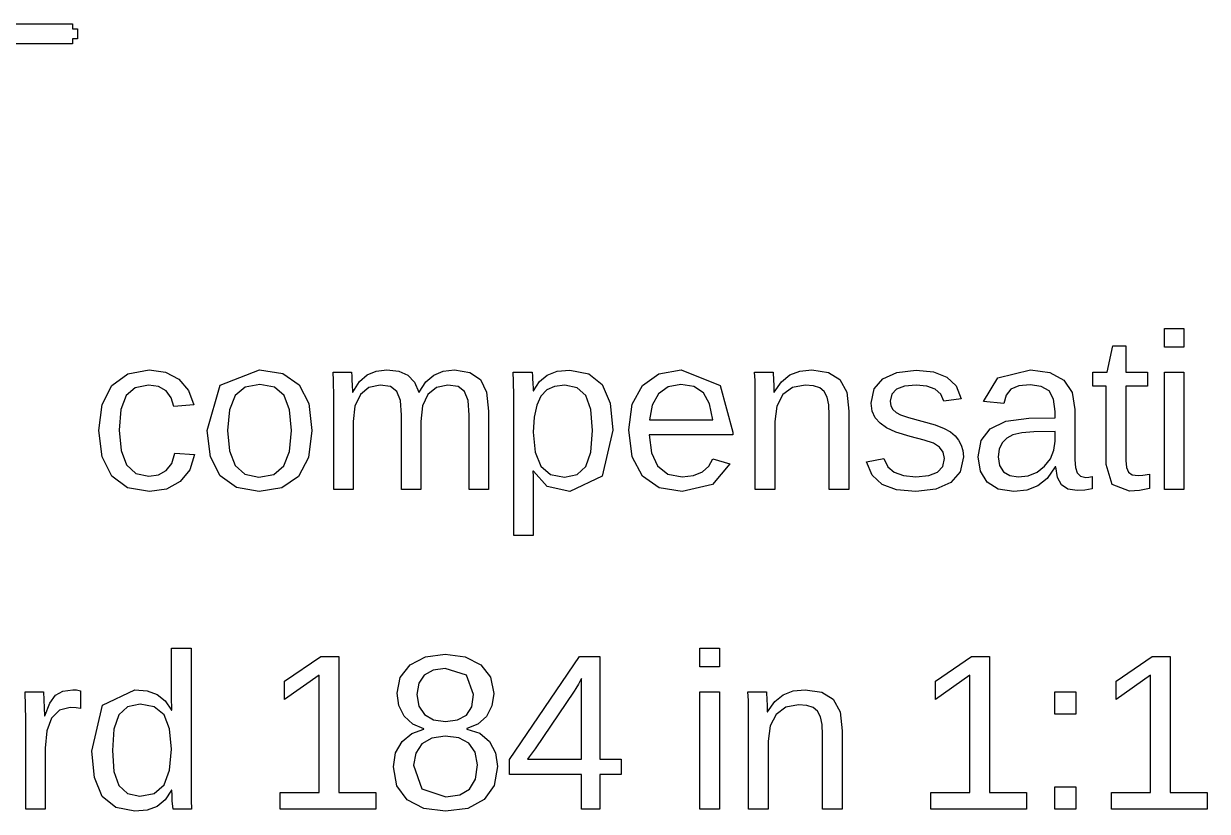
# Model space of a CAD drawing. Extents: x -25 to 122, y -49 to 104.
# Drawn here: x 46.13 to 61.22, y -28.26 to -18.21 of the extents above; entities that cross this region are included whole.
import ezdxf

# ---------------------------------------------------------------- set-up
doc = ezdxf.new("R2010")
doc.units = 0

msp = doc.modelspace()

# ---------------------------------------------------------------- linework, layer by layer
for p, q in [((45.9824, -18.2146), (46.7466, -18.2146)), ((46.7466, -18.2146), (46.7466, -18.2783)), ((46.7466, -18.2783), (46.8103, -18.2783)), ((46.8103, -18.4057), (46.7466, -18.4057)), ((46.7466, -18.4057), (46.7466, -18.4694)), ((46.8103, -18.2783), (46.8103, -18.4057)), ((46.7466, -18.4694), (45.9824, -18.4694)), ((60.6745, -22.3384), (60.6745, -22.1007)), ((60.6745, -22.1007), (60.9233, -22.1007)), ((60.9233, -22.1007), (60.9233, -22.3384)), ((59.9425, -22.6562), (60.0158, -22.3218)), ((60.0158, -22.3218), (60.1816, -22.3218)), ((60.1816, -22.3218), (60.1816, -22.6562)), ((60.9233, -22.3384), (60.6745, -22.3384)), ((47.4516, -22.6782), (47.7253, -22.6286)), ((47.7253, -22.6286), (47.9352, -22.6583)), ((48.6323, -22.8221), (49.135, -22.6286)), ((49.135, -22.6286), (49.4325, -22.6758)), ((50.5051, -22.6908), (50.6202, -22.6441)), ((50.6202, -22.6441), (50.758, -22.6286)), ((50.758, -22.6286), (50.9102, -22.6455)), ((51.3558, -22.6949), (51.4772, -22.6452)), ((51.4772, -22.6452), (51.6218, -22.6286)), ((51.6218, -22.6286), (51.8175, -22.6593)), ((52.9301, -22.646), (53.0911, -22.63)), ((53.0911, -22.63), (53.3326, -22.6763)), ((54.2274, -22.678), (54.5123, -22.6286)), ((54.5123, -22.6286), (55.0067, -22.8273)), ((55.8969, -22.6929), (56.0232, -22.6447)), ((56.0232, -22.6447), (56.1768, -22.6286)), ((56.1768, -22.6286), (56.3898, -22.6592)), ((57.2609, -22.6595), (57.5068, -22.6327)), ((57.5068, -22.6327), (57.7287, -22.6545)), ((58.5482, -22.7295), (58.9663, -22.6286)), ((58.9663, -22.6286), (59.2133, -22.6609)), ((47.2498, -22.8269), (47.4516, -22.6782)), ((47.9352, -22.6583), (48.106, -22.7475)), ((48.106, -22.7475), (48.2292, -22.8887)), ((49.4325, -22.6758), (49.6395, -22.8172)), ((50.0774, -22.7651), (50.0712, -22.6562)), ((50.0712, -22.6562), (50.3061, -22.6562)), ((50.0795, -22.9755), (50.0774, -22.7651)), ((50.3061, -22.6562), (50.3075, -22.669)), ((50.3075, -22.669), (50.3089, -22.6935)), ((50.3089, -22.6935), (50.3104, -22.7262)), ((50.3104, -22.7262), (50.3123, -22.7634)), ((50.3123, -22.7634), (50.3146, -22.8202)), ((50.3213, -22.9119), (50.4074, -22.7772)), ((50.4074, -22.7772), (50.5051, -22.6908)), ((50.9102, -22.6455), (51.0268, -22.6963)), ((51.0268, -22.6963), (51.1106, -22.7841)), ((51.1106, -22.7841), (51.1644, -22.9119)), ((51.1685, -22.9119), (51.254, -22.7823)), ((51.254, -22.7823), (51.3558, -22.6949)), ((51.8175, -22.6593), (51.9514, -22.7516)), ((51.9514, -22.7516), (52.0286, -22.914)), ((52.3745, -22.7699), (52.3683, -22.6562)), ((52.3683, -22.6562), (52.6087, -22.6562)), ((52.3766, -22.9617), (52.3745, -22.7699)), ((52.6087, -22.6562), (52.6105, -22.6688)), ((52.6105, -22.6688), (52.6129, -22.6956)), ((52.6129, -22.6956), (52.6158, -22.7386)), ((52.6158, -22.7386), (52.6191, -22.8)), ((52.6281, -22.8967), (52.7051, -22.777)), ((52.7051, -22.777), (52.8036, -22.6942)), ((52.8036, -22.6942), (52.9301, -22.646)), ((53.3326, -22.6763), (53.5043, -22.8152)), ((54.0168, -22.8262), (54.2274, -22.678)), ((55.4546, -22.7651), (55.4484, -22.6562)), ((55.4484, -22.6562), (55.6834, -22.6562)), ((55.4567, -22.9755), (55.4546, -22.7651)), ((55.6834, -22.6562), (55.6847, -22.669)), ((55.6847, -22.669), (55.6861, -22.6935)), ((55.6861, -22.6935), (55.6877, -22.7262)), ((55.6877, -22.7262), (55.6896, -22.7634)), ((55.6896, -22.7634), (55.6918, -22.8202)), ((55.6986, -22.9119), (55.791, -22.7798)), ((55.791, -22.7798), (55.8969, -22.6929)), ((56.3898, -22.6592), (56.5368, -22.7509)), ((56.5368, -22.7509), (56.6223, -22.9131)), ((56.9724, -22.8713), (57.0818, -22.7399)), ((57.0818, -22.7399), (57.2609, -22.6595)), ((57.7287, -22.6545), (57.8999, -22.7198)), ((57.8999, -22.7198), (58.019, -22.8331)), ((58.3665, -23.0321), (58.5482, -22.7295)), ((59.2133, -22.6609), (59.3905, -22.7578)), ((59.3905, -22.7578), (59.4973, -22.9159)), ((59.7601, -22.8373), (59.7601, -22.6562)), ((59.7601, -22.6562), (59.9425, -22.6562)), ((60.1816, -22.6562), (60.458, -22.6562)), ((60.458, -22.6562), (60.458, -22.8373)), ((60.6745, -24.1516), (60.6745, -22.6562)), ((60.6745, -22.6562), (60.9233, -22.6562)), ((60.9233, -22.6562), (60.9233, -24.1516)), ((47.1255, -23.07), (47.2498, -22.8269)), ((47.548, -22.8563), (47.4323, -22.9548)), ((47.7184, -22.8235), (47.548, -22.8563)), ((47.8469, -22.8418), (47.7184, -22.8235)), ((47.9422, -22.8967), (47.8469, -22.8418)), ((48.0062, -22.9827), (47.9422, -22.8967)), ((48.2292, -22.8887), (48.2961, -23.075)), ((48.4648, -23.4025), (48.6323, -22.8221)), ((48.951, -22.8482), (48.8234, -22.9554)), ((49.1392, -22.8124), (48.951, -22.8482)), ((49.3249, -22.8475), (49.1392, -22.8124)), ((49.448, -22.9527), (49.3249, -22.8475)), ((49.6395, -22.8172), (49.7607, -23.0579)), ((50.3146, -22.8202), (50.3172, -22.9119)), ((50.3172, -22.9119), (50.3213, -22.9119)), ((50.4194, -22.9423), (50.35, -23.0888)), ((50.5286, -22.8511), (50.4194, -22.9423)), ((50.671, -22.8207), (50.5286, -22.8511)), ((50.8019, -22.8414), (50.671, -22.8207)), ((50.8852, -22.9036), (50.8019, -22.8414)), ((50.9297, -23.0201), (50.8852, -22.9036)), ((51.1644, -22.9119), (51.1685, -22.9119)), ((51.2811, -22.9416), (51.2132, -23.0879)), ((51.3898, -22.8509), (51.2811, -22.9416)), ((51.5347, -22.8207), (51.3898, -22.8509)), ((51.6657, -22.8414), (51.5347, -22.8207)), ((51.7489, -22.9036), (51.6657, -22.8414)), ((51.7935, -23.0201), (51.7489, -22.9036)), ((52.0286, -22.914), (52.0544, -23.1551)), ((52.6191, -22.8), (52.6217, -22.8594)), ((52.6217, -22.8594), (52.6226, -22.8967)), ((52.6226, -22.8967), (52.6281, -22.8967)), ((52.796, -22.8843), (52.7224, -22.9639)), ((52.8957, -22.8376), (52.796, -22.8843)), ((53.0275, -22.8221), (52.8957, -22.8376)), ((53.1864, -22.8556), (53.0275, -22.8221)), ((53.2956, -22.9561), (53.1864, -22.8556)), ((53.5043, -22.8152), (53.6069, -23.0532)), ((53.8867, -23.067), (54.0168, -22.8262)), ((54.2214, -22.9333), (54.14, -23.0769)), ((54.3459, -22.8426), (54.2214, -22.9333)), ((54.5082, -22.8124), (54.3459, -22.8426)), ((54.6729, -22.8395), (54.5082, -22.8124)), ((54.7942, -22.9209), (54.6729, -22.8395)), ((54.874, -23.0613), (54.7942, -22.9209)), ((55.0067, -22.8273), (55.1715, -23.4232)), ((55.6918, -22.8202), (55.6944, -22.9119)), ((55.6944, -22.9119), (55.6986, -22.9119)), ((55.8091, -22.9437), (55.7314, -23.0905)), ((55.9318, -22.8514), (55.8091, -22.9437)), ((56.0925, -22.8207), (55.9318, -22.8514)), ((56.2006, -22.8297), (56.0925, -22.8207)), ((56.279, -22.8566), (56.2006, -22.8297)), ((56.334, -22.904), (56.279, -22.8566)), ((56.3716, -22.9741), (56.334, -22.904)), ((56.6223, -22.9131), (56.6508, -23.1551)), ((56.936, -23.0515), (56.9724, -22.8713)), ((57.1979, -22.9361), (57.1778, -23.0266)), ((57.258, -22.8718), (57.1979, -22.9361)), ((57.3603, -22.8335), (57.258, -22.8718)), ((57.5068, -22.8207), (57.3603, -22.8335)), ((57.6434, -22.834), (57.5068, -22.8207)), ((57.7493, -22.8739), (57.6434, -22.834)), ((57.8224, -22.9387), (57.7493, -22.8739)), ((57.8606, -23.0266), (57.8224, -22.9387)), ((58.019, -22.8331), (58.0844, -22.999)), ((58.7175, -22.8746), (58.6567, -22.9482)), ((58.8163, -22.8321), (58.7175, -22.8746)), ((58.9608, -22.8179), (58.8163, -22.8321)), ((59.1045, -22.8376), (58.9608, -22.8179)), ((59.204, -22.8967), (59.1045, -22.8376)), ((59.262, -23.0014), (59.204, -22.8967)), ((59.4973, -22.9159), (59.5329, -23.1316)), ((59.9328, -22.8373), (59.7601, -22.8373)), ((59.9328, -23.8351), (59.9328, -22.8373)), ((60.458, -22.8373), (60.1816, -22.8373)), ((60.1816, -22.8373), (60.1816, -23.7812)), ((47.084, -23.4025), (47.1255, -23.07)), ((47.4323, -22.9548), (47.3659, -23.131)), ((48.0404, -23.0943), (48.0062, -22.9827)), ((48.2961, -23.075), (48.0404, -23.0943)), ((48.8234, -22.9554), (48.7503, -23.1387)), ((49.517, -23.1353), (49.448, -22.9527)), ((49.7607, -23.0579), (49.8012, -23.4025)), ((50.0795, -24.1516), (50.0795, -22.9755)), ((50.35, -23.0888), (50.3268, -23.285)), ((50.9446, -23.2035), (50.9297, -23.0201)), ((51.2132, -23.0879), (51.1906, -23.285)), ((51.8084, -23.2035), (51.7935, -23.0201)), ((52.3766, -24.7389), (52.3766, -22.9617)), ((52.6688, -23.0784), (52.6362, -23.2303)), ((52.7224, -22.9639), (52.6688, -23.0784)), ((53.3588, -23.1348), (53.2956, -22.9561)), ((53.6069, -23.0532), (53.6411, -23.397)), ((53.8434, -23.3942), (53.8867, -23.067)), ((54.14, -23.0769), (54.1074, -23.2657)), ((54.9144, -23.2657), (54.874, -23.0613)), ((55.4567, -24.1516), (55.4567, -22.9755)), ((55.7314, -23.0905), (55.7055, -23.285)), ((56.3934, -23.0722), (56.3716, -22.9741)), ((56.4006, -23.2035), (56.3934, -23.0722)), ((56.9488, -23.1534), (56.936, -23.0515)), ((57.1778, -23.0266), (57.1861, -23.0847)), ((57.1861, -23.0847), (57.211, -23.1317)), ((58.0844, -22.999), (57.8606, -23.0266)), ((58.6263, -23.0556), (58.3665, -23.0321)), ((58.6567, -22.9482), (58.6263, -23.0556)), ((59.2814, -23.1579), (59.262, -23.0014)), ((47.3659, -23.131), (47.3438, -23.397)), ((48.7503, -23.1387), (48.726, -23.4025)), ((49.54, -23.4025), (49.517, -23.1353)), ((50.9446, -24.1516), (50.9446, -23.2035)), ((51.8084, -24.1516), (51.8084, -23.2035)), ((52.0544, -23.1551), (52.0544, -24.1516)), ((52.6362, -23.2303), (52.6253, -23.4219)), ((53.3799, -23.4025), (53.3588, -23.1348)), ((56.4006, -24.1516), (56.4006, -23.2035)), ((56.6508, -23.1551), (56.6508, -24.1516)), ((56.9871, -23.2381), (56.9488, -23.1534)), ((57.0481, -23.3084), (56.9871, -23.2381)), ((57.211, -23.1317), (57.2521, -23.17)), ((57.2521, -23.17), (57.3091, -23.2021)), ((57.3091, -23.2021), (57.41, -23.2367)), ((57.41, -23.2367), (57.5828, -23.2823)), ((58.6524, -23.2823), (58.9455, -23.245)), ((58.9455, -23.245), (59.2814, -23.2394)), ((59.2814, -23.2394), (59.2814, -23.1579)), ((59.5329, -23.1316), (59.5329, -23.7757)), ((47.3438, -23.397), (47.3673, -23.6568)), ((50.3268, -23.285), (50.3268, -24.1516)), ((51.1906, -23.285), (51.1906, -24.1516)), ((53.6411, -23.397), (53.5036, -23.9836)), ((53.8867, -23.7359), (53.8434, -23.3942)), ((54.1074, -23.2657), (54.9144, -23.2657)), ((55.7055, -23.285), (55.7055, -24.1516)), ((57.1288, -23.3673), (57.0481, -23.3084)), ((57.2502, -23.421), (57.1288, -23.3673)), ((57.5828, -23.2823), (57.7528, -23.3301)), ((57.7528, -23.3301), (57.8675, -23.3742)), ((57.8675, -23.3742), (57.9454, -23.4186)), ((58.3383, -23.529), (58.4529, -23.3776)), ((58.4529, -23.3776), (58.6524, -23.2823)), ((47.1253, -23.7371), (47.084, -23.4025)), ((48.5066, -23.7354), (48.4648, -23.4025)), ((48.726, -23.4025), (48.75, -23.6615)), ((49.5159, -23.6675), (49.54, -23.4025)), ((49.8012, -23.4025), (49.758, -23.7449)), ((52.6253, -23.4219), (52.6488, -23.6775)), ((53.3587, -23.677), (53.3799, -23.4025)), ((55.1715, -23.4564), (54.1046, -23.4564)), ((54.1046, -23.4564), (54.1312, -23.6841)), ((55.1715, -23.4232), (55.1715, -23.4564)), ((57.4335, -23.4758), (57.2502, -23.421)), ((57.6118, -23.5227), (57.4335, -23.4758)), ((57.7286, -23.5635), (57.6118, -23.5227)), ((57.9454, -23.4186), (58.005, -23.4675)), ((58.005, -23.4675), (58.0497, -23.5226)), ((58.0497, -23.5226), (58.0831, -23.5856)), ((58.3001, -23.7342), (58.3383, -23.529)), ((58.6631, -23.4972), (58.6042, -23.5573)), ((58.7431, -23.455), (58.6631, -23.4972)), ((58.8548, -23.4295), (58.7431, -23.455)), ((59.0091, -23.4191), (58.8548, -23.4295)), ((59.2814, -23.4136), (59.0091, -23.4191)), ((59.266, -23.6497), (59.2814, -23.5365)), ((59.2814, -23.5365), (59.2814, -23.4136)), ((47.3673, -23.6568), (47.4378, -23.8392)), ((48.015, -23.8199), (48.0528, -23.69)), ((48.0528, -23.69), (48.3043, -23.7065)), ((48.75, -23.6615), (48.822, -23.8468)), ((49.4439, -23.8517), (49.5159, -23.6675)), ((52.6488, -23.6775), (52.7193, -23.8558)), ((53.2949, -23.8593), (53.3587, -23.677)), ((54.1312, -23.6841), (54.211, -23.8531)), ((57.808, -23.614), (57.7286, -23.5635)), ((57.8537, -23.6775), (57.808, -23.614)), ((57.8689, -23.7577), (57.8537, -23.6775)), ((58.0831, -23.5856), (58.1038, -23.6573)), ((58.1038, -23.6573), (58.1107, -23.7383)), ((58.5679, -23.6371), (58.5558, -23.7383)), ((58.6042, -23.5573), (58.5679, -23.6371)), ((59.2199, -23.7598), (59.266, -23.6497)), ((47.2492, -23.9809), (47.1253, -23.7371)), ((47.4378, -23.8392), (47.5556, -23.947)), ((47.9429, -23.9111), (48.015, -23.8199)), ((48.3043, -23.7065), (48.2439, -23.9004)), ((48.632, -23.9795), (48.5066, -23.7354)), ((48.822, -23.8468), (48.9455, -23.9583)), ((49.3159, -23.9595), (49.4439, -23.8517)), ((49.758, -23.7449), (49.6284, -23.9871)), ((54.0168, -23.9816), (53.8867, -23.7359)), ((54.8628, -23.8541), (54.9131, -23.7632)), ((55.1314, -23.8254), (54.912, -24.0907)), ((54.9131, -23.7632), (55.1314, -23.8254)), ((56.8766, -23.8005), (57.0963, -23.7577)), ((56.9486, -23.9697), (56.8766, -23.8005)), ((57.0963, -23.7577), (57.145, -23.8618)), ((57.8469, -23.8593), (57.8689, -23.7577)), ((58.1107, -23.7383), (58.0708, -23.9256)), ((58.3285, -23.9194), (58.3001, -23.7342)), ((58.5558, -23.7383), (58.5722, -23.8461)), ((58.5722, -23.8461), (58.6215, -23.9263)), ((59.1471, -23.8567), (59.2199, -23.7598)), ((59.5329, -23.7757), (59.5402, -23.8726)), ((60.0075, -24.089), (59.9328, -23.8351)), ((60.1816, -23.7812), (60.1904, -23.8729)), ((47.4515, -24.1296), (47.2492, -23.9809)), ((47.5556, -23.947), (47.7211, -23.983)), ((47.7211, -23.983), (47.8429, -23.965)), ((47.8429, -23.965), (47.9429, -23.9111)), ((48.2439, -23.9004), (48.1205, -24.0507)), ((48.8393, -24.1293), (48.632, -23.9795)), ((48.9455, -23.9583), (49.124, -23.9954)), ((49.124, -23.9954), (49.3159, -23.9595)), ((49.6284, -23.9871), (49.4166, -24.1312)), ((52.6267, -23.9194), (52.6198, -23.9194)), ((52.6198, -23.9194), (52.6239, -23.9836)), ((52.6239, -23.9836), (52.6253, -24.1543)), ((52.8022, -24.1142), (52.6267, -23.9194)), ((52.7193, -23.8558), (52.8426, -23.9605)), ((52.8426, -23.9605), (53.0247, -23.9954)), ((53.0247, -23.9954), (53.1849, -23.9613)), ((53.5036, -23.9836), (53.0911, -24.1792)), ((53.1849, -23.9613), (53.2949, -23.8593)), ((54.2299, -24.1298), (54.0168, -23.9816)), ((54.211, -23.8531), (54.3419, -23.9577)), ((54.3419, -23.9577), (54.522, -23.9926)), ((54.522, -23.9926), (54.6676, -23.9764)), ((54.6676, -23.9764), (54.7811, -23.9277)), ((54.7811, -23.9277), (54.8628, -23.8541)), ((57.0735, -24.0873), (56.9486, -23.9697)), ((57.145, -23.8618), (57.2276, -23.9339)), ((57.2276, -23.9339), (57.3465, -23.9759)), ((57.3465, -23.9759), (57.504, -23.9899)), ((57.504, -23.9899), (57.668, -23.9754)), ((57.668, -23.9754), (57.7811, -23.9318)), ((57.7811, -23.9318), (57.8469, -23.8593)), ((58.0708, -23.9256), (57.9511, -24.0645)), ((58.4135, -24.0603), (58.3285, -23.9194)), ((58.6215, -23.9263), (58.7011, -23.976)), ((58.7011, -23.976), (58.8087, -23.9926)), ((58.8087, -23.9926), (58.9379, -23.9771)), ((58.9379, -23.9771), (59.0519, -23.9304)), ((59.0519, -23.9304), (59.1471, -23.8567)), ((59.2814, -23.8655), (59.1783, -24.0118)), ((59.2897, -23.8655), (59.2814, -23.8655)), ((59.3116, -23.9997), (59.2897, -23.8655)), ((59.3608, -24.0928), (59.3116, -23.9997)), ((59.5402, -23.8726), (59.5619, -23.9422)), ((59.5619, -23.9422), (59.6041, -23.9842)), ((59.6041, -23.9842), (59.6725, -23.9982)), ((59.6725, -23.9982), (59.7108, -23.9957)), ((59.7108, -23.9957), (59.754, -23.9885)), ((59.754, -23.9885), (59.754, -24.1433)), ((60.1904, -23.8729), (60.2168, -23.9325)), ((60.2168, -23.9325), (60.265, -23.9652)), ((60.265, -23.9652), (60.3391, -23.976)), ((60.3391, -23.976), (60.3999, -23.9712)), ((60.3999, -23.9712), (60.4829, -23.9567)), ((60.4829, -23.9567), (60.4829, -24.1405)), ((47.728, -24.1792), (47.4515, -24.1296)), ((47.945, -24.1471), (47.728, -24.1792)), ((48.1205, -24.0507), (47.945, -24.1471)), ((49.1267, -24.1792), (48.8393, -24.1293)), ((49.4166, -24.1312), (49.1267, -24.1792)), ((50.3268, -24.1516), (50.0795, -24.1516)), ((51.1906, -24.1516), (50.9446, -24.1516)), ((52.0544, -24.1516), (51.8084, -24.1516)), ((52.6253, -24.1543), (52.6253, -24.7389)), ((53.0911, -24.1792), (52.8022, -24.1142)), ((54.522, -24.1792), (54.2299, -24.1298)), ((54.912, -24.0907), (54.522, -24.1792)), ((55.7055, -24.1516), (55.4567, -24.1516)), ((56.6508, -24.1516), (56.4006, -24.1516)), ((57.2568, -24.1562), (57.0735, -24.0873)), ((57.7595, -24.1505), (57.504, -24.1792)), ((57.9511, -24.0645), (57.7595, -24.1505)), ((58.5548, -24.1495), (58.4135, -24.0603)), ((58.7521, -24.1792), (58.5548, -24.1495)), ((59.0596, -24.108), (58.9195, -24.1614)), ((59.1783, -24.0118), (59.0596, -24.108)), ((59.4426, -24.1472), (59.3608, -24.0928)), ((59.5619, -24.1654), (59.4426, -24.1472)), ((59.754, -24.1433), (59.659, -24.1599)), ((60.2313, -24.1737), (60.0075, -24.089)), ((60.4829, -24.1405), (60.3585, -24.1654)), ((60.9233, -24.1516), (60.6745, -24.1516)), ((57.504, -24.1792), (57.2568, -24.1562)), ((58.9195, -24.1614), (58.7521, -24.1792)), ((59.659, -24.1599), (59.5619, -24.1654)), ((60.3585, -24.1654), (60.2313, -24.1737)), ((52.6253, -24.7389), (52.3766, -24.7389)), ((48.0107, -26.7972), (48.0107, -26.1767)), ((48.0107, -26.1767), (48.2595, -26.1767)), ((48.2595, -26.1767), (48.2595, -27.9194)), ((51.2489, -26.2858), (51.5009, -26.2513)), ((51.5009, -26.2513), (51.7581, -26.2851)), ((54.7506, -26.4144), (54.7506, -26.1767)), ((54.7506, -26.1767), (54.9994, -26.1767)), ((54.9994, -26.1767), (54.9994, -26.4144)), ((49.4536, -26.5968), (49.9139, -26.2803)), ((49.9139, -26.2803), (50.1433, -26.2803)), ((50.1433, -26.2803), (50.1433, -28.0161)), ((50.9289, -26.5488), (51.0538, -26.3895)), ((51.0538, -26.3895), (51.2489, -26.2858)), ((51.7581, -26.2851), (51.9549, -26.3867)), ((51.9549, -26.3867), (52.0798, -26.546)), ((52.321, -27.5932), (53.2124, -26.2803)), ((53.2124, -26.2803), (53.4736, -26.2803)), ((53.4736, -26.2803), (53.4736, -27.5904)), ((54.9994, -26.4144), (54.7506, -26.4144)), ((57.753, -26.5968), (58.2132, -26.2803)), ((58.2132, -26.2803), (58.4426, -26.2803)), ((58.4426, -26.2803), (58.4426, -28.0161)), ((60.0583, -26.5968), (60.5185, -26.2803)), ((60.5185, -26.2803), (60.7479, -26.2803)), ((60.7479, -26.2803), (60.7479, -28.0161)), ((49.8931, -26.518), (49.4536, -26.8317)), ((49.8931, -28.0161), (49.8931, -26.518)), ((50.8873, -26.7502), (50.9289, -26.5488)), ((51.2335, -26.5194), (51.1646, -26.6227)), ((51.3463, -26.4572), (51.2335, -26.5194)), ((51.5009, -26.4365), (51.3463, -26.4572)), ((51.7725, -26.5191), (51.5009, -26.4365)), ((51.863, -26.7668), (51.7725, -26.5191)), ((52.0798, -26.546), (52.1214, -26.753)), ((53.2386, -26.5609), (53.2276, -26.5833)), ((53.2386, -27.5904), (53.2386, -26.5609)), ((58.1925, -26.518), (57.753, -26.8317)), ((58.1925, -28.0161), (58.1925, -26.518)), ((60.4978, -26.518), (60.0583, -26.8317)), ((60.4978, -28.0161), (60.4978, -26.518)), ((46.6251, -26.7222), (46.7502, -26.7046)), ((46.7502, -26.7046), (46.8003, -26.7081)), ((46.8003, -26.7081), (46.8511, -26.7184)), ((46.8511, -26.7184), (46.8511, -26.9464)), ((47.1324, -26.9002), (47.545, -26.7046)), ((47.545, -26.7046), (47.7008, -26.7202)), ((47.7008, -26.7202), (47.8283, -26.7668)), ((49.4536, -26.8317), (49.4536, -26.5968)), ((51.1646, -26.6227), (51.1416, -26.7668)), ((53.1685, -26.6894), (53.146, -26.7253)), ((53.1999, -26.6341), (53.1685, -26.6894)), ((53.2276, -26.5833), (53.1999, -26.6341)), ((55.8119, -26.7689), (55.9381, -26.7207)), ((55.9381, -26.7207), (56.0917, -26.7046)), ((56.0917, -26.7046), (56.3047, -26.7352)), ((57.753, -26.8317), (57.753, -26.5968)), ((60.0583, -26.8317), (60.0583, -26.5968)), ((46.1497, -26.9147), (46.1435, -26.7322)), ((46.1435, -26.7322), (46.3785, -26.7322)), ((46.3785, -26.7322), (46.3868, -26.9357)), ((46.459, -26.8759), (46.5318, -26.7751)), ((46.5318, -26.7751), (46.6251, -26.7222)), ((47.8283, -26.7668), (47.9305, -26.8473)), ((47.9305, -26.8473), (48.0107, -26.9644)), ((48.0135, -26.9644), (48.0107, -26.7972)), ((50.9103, -26.9067), (50.8873, -26.7502)), ((51.1416, -26.7668), (51.1653, -26.9141)), ((51.84, -26.9228), (51.863, -26.7668)), ((52.1214, -26.753), (52.0983, -26.9095)), ((53.146, -26.7253), (52.6471, -27.4605)), ((54.7506, -28.2276), (54.7506, -26.7322)), ((54.7506, -26.7322), (54.9994, -26.7322)), ((54.9994, -26.7322), (54.9994, -28.2276)), ((55.3696, -26.8411), (55.3634, -26.7322)), ((55.3634, -26.7322), (55.5983, -26.7322)), ((55.3717, -27.0515), (55.3696, -26.8411)), ((55.5983, -26.7322), (55.5997, -26.745)), ((55.5997, -26.745), (55.6011, -26.7695)), ((55.6011, -26.7695), (55.6027, -26.8022)), ((55.6027, -26.8022), (55.6046, -26.8393)), ((55.6046, -26.8393), (55.6068, -26.8962)), ((55.6135, -26.9879), (55.706, -26.8557)), ((55.706, -26.8557), (55.8119, -26.7689)), ((56.3047, -26.7352), (56.4517, -26.8269)), ((56.4517, -26.8269), (56.5372, -26.9891)), ((59.2765, -27.0183), (59.2765, -26.7322)), ((59.2765, -26.7322), (59.546, -26.7322)), ((59.546, -26.7322), (59.546, -27.0183)), ((46.1518, -27.0805), (46.1497, -26.9147)), ((46.3868, -26.9357), (46.3895, -27.0377)), ((46.395, -27.0377), (46.459, -26.8759)), ((46.582, -26.966), (46.4821, -27.066)), ((46.7184, -26.9326), (46.582, -26.966)), ((46.7931, -26.9361), (46.7184, -26.9326)), ((46.8511, -26.9464), (46.7931, -26.9361)), ((46.9949, -27.4868), (47.1324, -26.9002)), ((47.4494, -26.9231), (47.3397, -27.0273)), ((47.6113, -26.8884), (47.4494, -26.9231)), ((47.7916, -26.9229), (47.6113, -26.8884)), ((47.9153, -27.0266), (47.7916, -26.9229)), ((48.0107, -26.9644), (48.0135, -26.9644)), ((50.9792, -27.0418), (50.9103, -26.9067)), ((51.1653, -26.9141), (51.2363, -27.0218)), ((51.2363, -27.0218), (51.3504, -27.0876)), ((51.7711, -27.0287), (51.84, -26.9228)), ((52.0983, -26.9095), (52.0288, -27.0446)), ((55.6068, -26.8962), (55.6094, -26.9879)), ((55.6094, -26.9879), (55.6135, -26.9879)), ((55.7241, -27.0197), (55.6464, -27.1665)), ((55.8468, -26.9274), (55.7241, -27.0197)), ((56.0074, -26.8967), (55.8468, -26.9274)), ((56.1156, -26.9057), (56.0074, -26.8967)), ((56.194, -26.9326), (56.1156, -26.9057)), ((56.2489, -26.98), (56.194, -26.9326)), ((56.2866, -27.0501), (56.2489, -26.98)), ((56.5372, -26.9891), (56.5658, -27.2311)), ((59.546, -27.0183), (59.2765, -27.0183)), ((46.1518, -28.2276), (46.1518, -27.0805)), ((46.3895, -27.0377), (46.395, -27.0377)), ((46.4821, -27.066), (46.421, -27.2282)), ((47.3397, -27.0273), (47.277, -27.2095)), ((47.9869, -27.2045), (47.9153, -27.0266)), ((51.0879, -27.1444), (50.9792, -27.0418)), ((51.23, -27.2035), (51.0879, -27.1444)), ((51.3504, -27.0876), (51.5037, -27.1095)), ((51.5037, -27.1095), (51.6583, -27.0893)), ((51.6583, -27.0893), (51.7711, -27.0287)), ((51.9193, -27.1458), (51.7759, -27.2007)), ((52.0288, -27.0446), (51.9193, -27.1458)), ((55.3717, -28.2276), (55.3717, -27.0515)), ((55.6464, -27.1665), (55.6205, -27.3611)), ((56.3083, -27.1482), (56.2866, -27.0501)), ((56.3156, -27.2795), (56.3083, -27.1482)), ((46.421, -27.2282), (46.4006, -27.4481)), ((47.277, -27.2095), (47.2561, -27.4785)), ((48.0107, -27.4619), (47.9869, -27.2045)), ((50.9509, -27.3666), (51.0753, -27.2622)), ((51.0753, -27.2622), (51.23, -27.209)), ((51.3323, -27.3208), (51.2052, -27.3949)), ((51.23, -27.209), (51.23, -27.2035)), ((51.5009, -27.2961), (51.3323, -27.3208)), ((51.674, -27.3191), (51.5009, -27.2961)), ((51.8036, -27.388), (51.674, -27.3191)), ((51.7759, -27.2007), (51.7759, -27.2063)), ((51.7759, -27.2063), (51.9418, -27.261)), ((51.9418, -27.261), (52.0662, -27.3645)), ((56.3156, -28.2276), (56.3156, -27.2795)), ((56.5658, -27.2311), (56.5658, -28.2276)), ((46.4006, -27.4481), (46.4006, -28.2276)), ((47.9869, -27.7297), (48.0107, -27.4619)), ((50.869, -27.5117), (50.9509, -27.3666)), ((51.2052, -27.3949), (51.1253, -27.5122)), ((51.8844, -27.5022), (51.8036, -27.388)), ((52.0662, -27.3645), (52.1439, -27.5084)), ((52.6471, -27.4605), (52.5725, -27.5628)), ((55.6205, -27.3611), (55.6205, -28.2276)), ((47.0283, -27.8247), (46.9949, -27.4868)), ((47.2561, -27.4785), (47.2768, -27.7477)), ((50.8417, -27.6872), (50.869, -27.5117)), ((51.1253, -27.5122), (51.0987, -27.6665)), ((51.9114, -27.6609), (51.8844, -27.5022)), ((52.1439, -27.5084), (52.1698, -27.6844)), ((52.321, -27.7867), (52.321, -27.5932)), ((52.5725, -27.5628), (52.5504, -27.5904)), ((52.5504, -27.5904), (53.2386, -27.5904)), ((53.4736, -27.5904), (53.7472, -27.5904)), ((53.7472, -27.5904), (53.7472, -27.7867)), ((47.2768, -27.7477), (47.339, -27.9277)), ((47.9153, -27.9166), (47.9869, -27.7297)), ((50.8857, -27.9283), (50.8417, -27.6872)), ((51.0987, -27.6665), (51.2014, -27.9681)), ((51.8865, -27.8449), (51.9114, -27.6609)), ((52.1698, -27.6844), (52.127, -27.9242)), ((47.1283, -28.0645), (47.0283, -27.8247)), ((47.339, -27.9277), (47.4479, -28.0292)), ((47.791, -28.0265), (47.9153, -27.9166)), ((48.2595, -27.9194), (48.2615, -28.1132)), ((51.0179, -28.1073), (50.8857, -27.9283)), ((51.8119, -27.9712), (51.8865, -27.8449)), ((52.127, -27.9242), (51.9984, -28.1046)), ((53.2386, -27.7867), (52.321, -27.7867)), ((53.2386, -28.2276), (53.2386, -27.7867)), ((53.7472, -27.7867), (53.4736, -27.7867)), ((53.4736, -27.7867), (53.4736, -28.2276)), ((47.2991, -28.2075), (47.1283, -28.0645)), ((47.4479, -28.0292), (47.6086, -28.0631)), ((47.6086, -28.0631), (47.791, -28.0265)), ((48.0107, -27.9871), (47.9304, -28.1104)), ((48.0162, -27.9871), (48.0107, -27.9871)), ((48.0174, -28.0507), (48.0162, -27.9871)), ((48.0211, -28.1253), (48.0174, -28.0507)), ((49.397, -28.2276), (49.397, -28.0161)), ((49.397, -28.0161), (49.8931, -28.0161)), ((50.1433, -28.0161), (50.6173, -28.0161)), ((50.6173, -28.0161), (50.6173, -28.2276)), ((51.2014, -27.9681), (51.5092, -28.0686)), ((51.5092, -28.0686), (51.6864, -28.0443)), ((51.6864, -28.0443), (51.8119, -27.9712)), ((57.6964, -28.2276), (57.6964, -28.0161)), ((57.6964, -28.0161), (58.1925, -28.0161)), ((58.4426, -28.0161), (58.9167, -28.0161)), ((58.9167, -28.0161), (58.9167, -28.2276)), ((59.2765, -28.2276), (59.2765, -27.9415)), ((59.2765, -27.9415), (59.546, -27.9415)), ((59.546, -27.9415), (59.546, -28.2276)), ((60.0017, -28.2276), (60.0017, -28.0161)), ((60.0017, -28.0161), (60.4978, -28.0161)), ((60.7479, -28.0161), (61.222, -28.0161)), ((61.222, -28.0161), (61.222, -28.2276)), ((46.4006, -28.2276), (46.1518, -28.2276)), ((47.545, -28.2552), (47.2991, -28.2075)), ((47.8276, -28.193), (47.6999, -28.2396)), ((47.9304, -28.1104), (47.8276, -28.193)), ((48.0257, -28.1909), (48.0211, -28.1253)), ((48.03, -28.2276), (48.0257, -28.1909)), ((48.2677, -28.2276), (48.03, -28.2276)), ((48.2615, -28.1132), (48.2677, -28.2276)), ((50.6173, -28.2276), (49.397, -28.2276)), ((51.2281, -28.2182), (51.0179, -28.1073)), ((51.5064, -28.2552), (51.2281, -28.2182)), ((51.7898, -28.2175), (51.5064, -28.2552)), ((51.9984, -28.1046), (51.7898, -28.2175)), ((53.4736, -28.2276), (53.2386, -28.2276)), ((54.9994, -28.2276), (54.7506, -28.2276)), ((55.6205, -28.2276), (55.3717, -28.2276)), ((56.5658, -28.2276), (56.3156, -28.2276)), ((58.9167, -28.2276), (57.6964, -28.2276)), ((59.546, -28.2276), (59.2765, -28.2276)), ((61.222, -28.2276), (60.0017, -28.2276)), ((47.6999, -28.2396), (47.545, -28.2552))]:
    msp.add_line(p, q)

doc.saveas('drawing.dxf')
